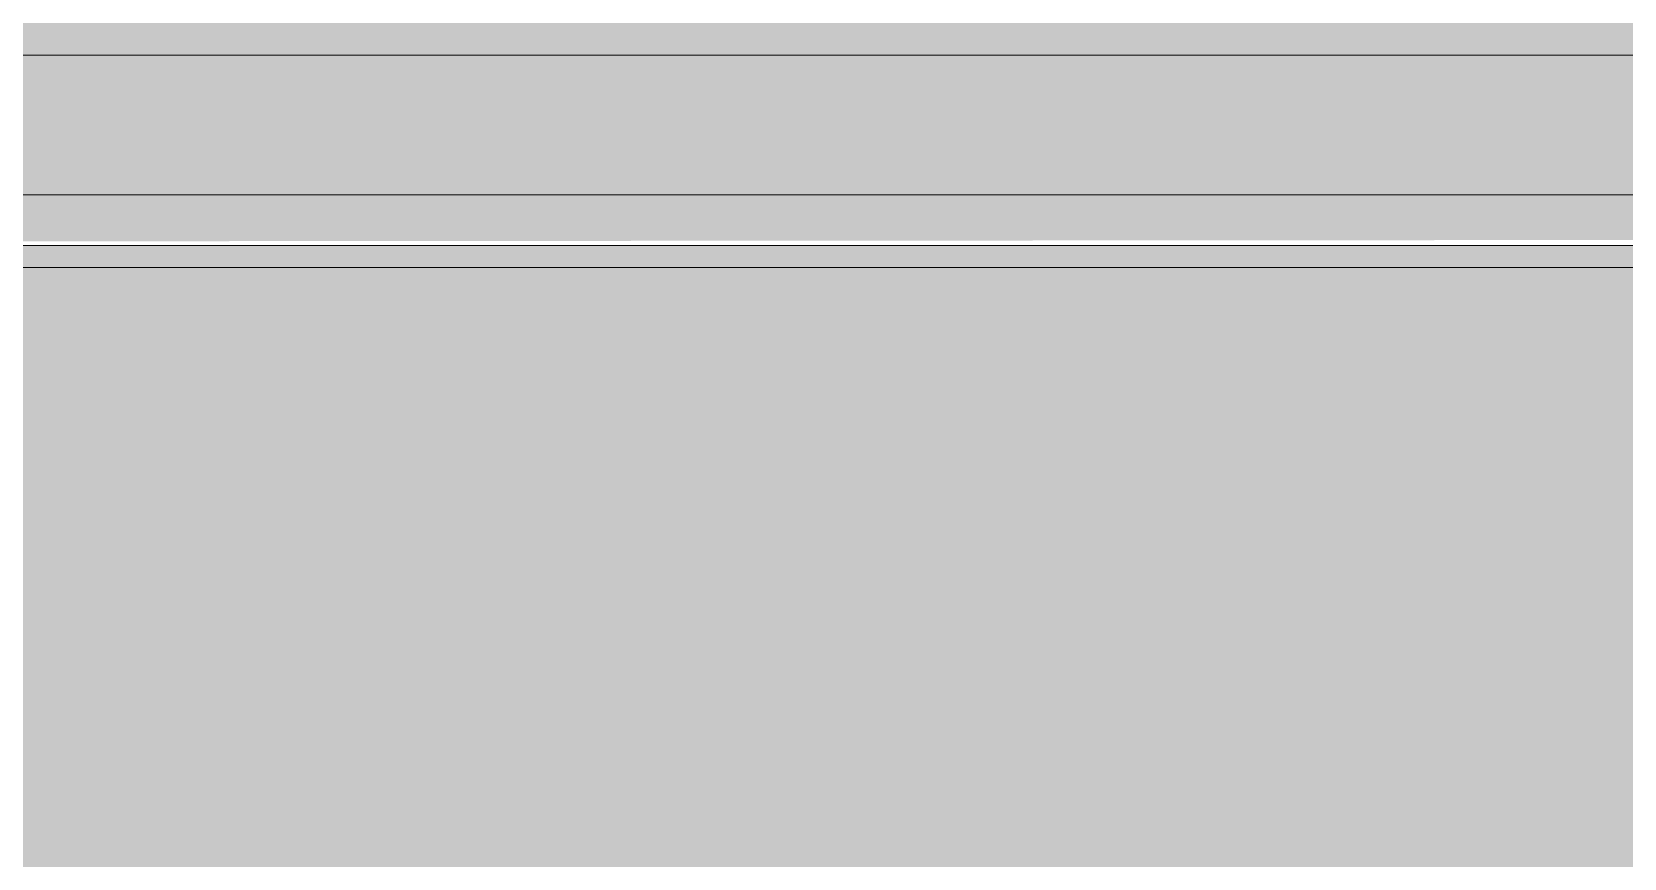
# Model space of a CAD drawing. Header units: inches. Extents: x 1750 to 8392, y -297 to 660.
# Drawn here: x 2313.24 to 2321.79, y 131.69 to 136.12 of the extents above; entities that cross this region are included whole.
import ezdxf

# ---------------------------------------------------------------- set-up
doc = ezdxf.new("R2010")
doc.units = ezdxf.units.IN
doc.header["$MEASUREMENT"] = 0
doc.linetypes.add('Grid Line 1_2_', pattern=[0.875, 0.5, -0.125, 0.125, -0.125])
for name, color, linetype, lineweight in [('0-1', 7, 'Continuous', 5), ('A-FLOR-3', 192, 'Continuous', 5), ('A-FLOR-4', 192, 'Continuous', 9), ('A-FLOR-LEVL-1', 51, 'Grid Line 1_2_', 9), ('A-WALL-1', 113, 'Continuous', 9)]:
    doc.layers.add(name, color=color, linetype=linetype, lineweight=lineweight)

# ---------------------------------------------------------------- blocks, each defined once
blk = doc.blocks.new('CTR - 1st Phase -Stairs _ Elevators_rvt-1-BUILDING ELEVATION - EAST')
at = {"layer": 'A-FLOR-LEVL-1'}
blk.add_line((1830.1984, 136), (4168.7145, 136), dxfattribs=at)
blk = doc.blocks.new('Walls 117 - Walls 3-2567195-BUILDING ELEVATION - EAST')
at = {"layer": 'A-WALL-1'}
for points in [[(2285.5552, 134.977), (2329.6372, 135.0136), (2329.7372, 135.1135), (2329.7737, 135.25), (2216.4487, 135.25), (2216.4853, 135.1135), (2216.5852, 135.0136), (2216.7217, 134.977), (2278.8041, 134.977)], [(2285.2278, 134.8594), (2327.7308, 134.8594), (2329.0817, 134.977), (2216.7217, 134.977), (2218.98, 134.8594), (2278.8041, 134.8594)], [(2278.8041, 127.6406), (2327.7308, 127.6406), (2327.7308, 134.8594), (2218.4917, 134.8594), (2218.4917, 127.6406), (2265.1345, 127.6406)]]:
    blk.add_hatch(color=256, dxfattribs=at).paths.add_polyline_path(points, flags=0)
for p, q in [((2329.7737, 135.25), (2216.4487, 135.25)), ((2216.7217, 134.977), (2329.5007, 134.977)), ((2329.5007, 134.977), (2216.7217, 134.977)), ((2327.7308, 134.8594), (2218.4917, 134.8594))]:
    blk.add_line(p, q, dxfattribs=at)

msp = doc.modelspace()

# ---------------------------------------------------------------- hatches: boundary and pattern name
at = {"layer": 'A-FLOR-3'}
msp.add_hatch(color=256, dxfattribs=at).paths.add_polyline_path([(2286.3151, 135.25), (2329.7737, 135.25), (2329.7737, 136.25), (2216.4487, 136.25), (2216.4487, 135.25), (2278.8041, 135.25)], flags=0)

# ---------------------------------------------------------------- linework, layer by layer
at = {"layer": 'A-FLOR-4'}
msp.add_line((2329.7737, 135.25), (2216.4487, 135.25), dxfattribs=at)
at = {"layer": 'A-FLOR-LEVL-1'}
msp.add_line((1830.9484, 136), (4167.9645, 136), dxfattribs=at)

# ---------------------------------------------------------------- block references
at = {"layer": '0-1'}
msp.add_blockref('CTR - 1st Phase -Stairs _ Elevators_rvt-1-BUILDING ELEVATION - EAST', (0, 0), dxfattribs=at)
at = {"layer": 'A-WALL-1'}
msp.add_blockref('Walls 117 - Walls 3-2567195-BUILDING ELEVATION - EAST', (0, 0), dxfattribs=at)

doc.saveas('drawing.dxf')
